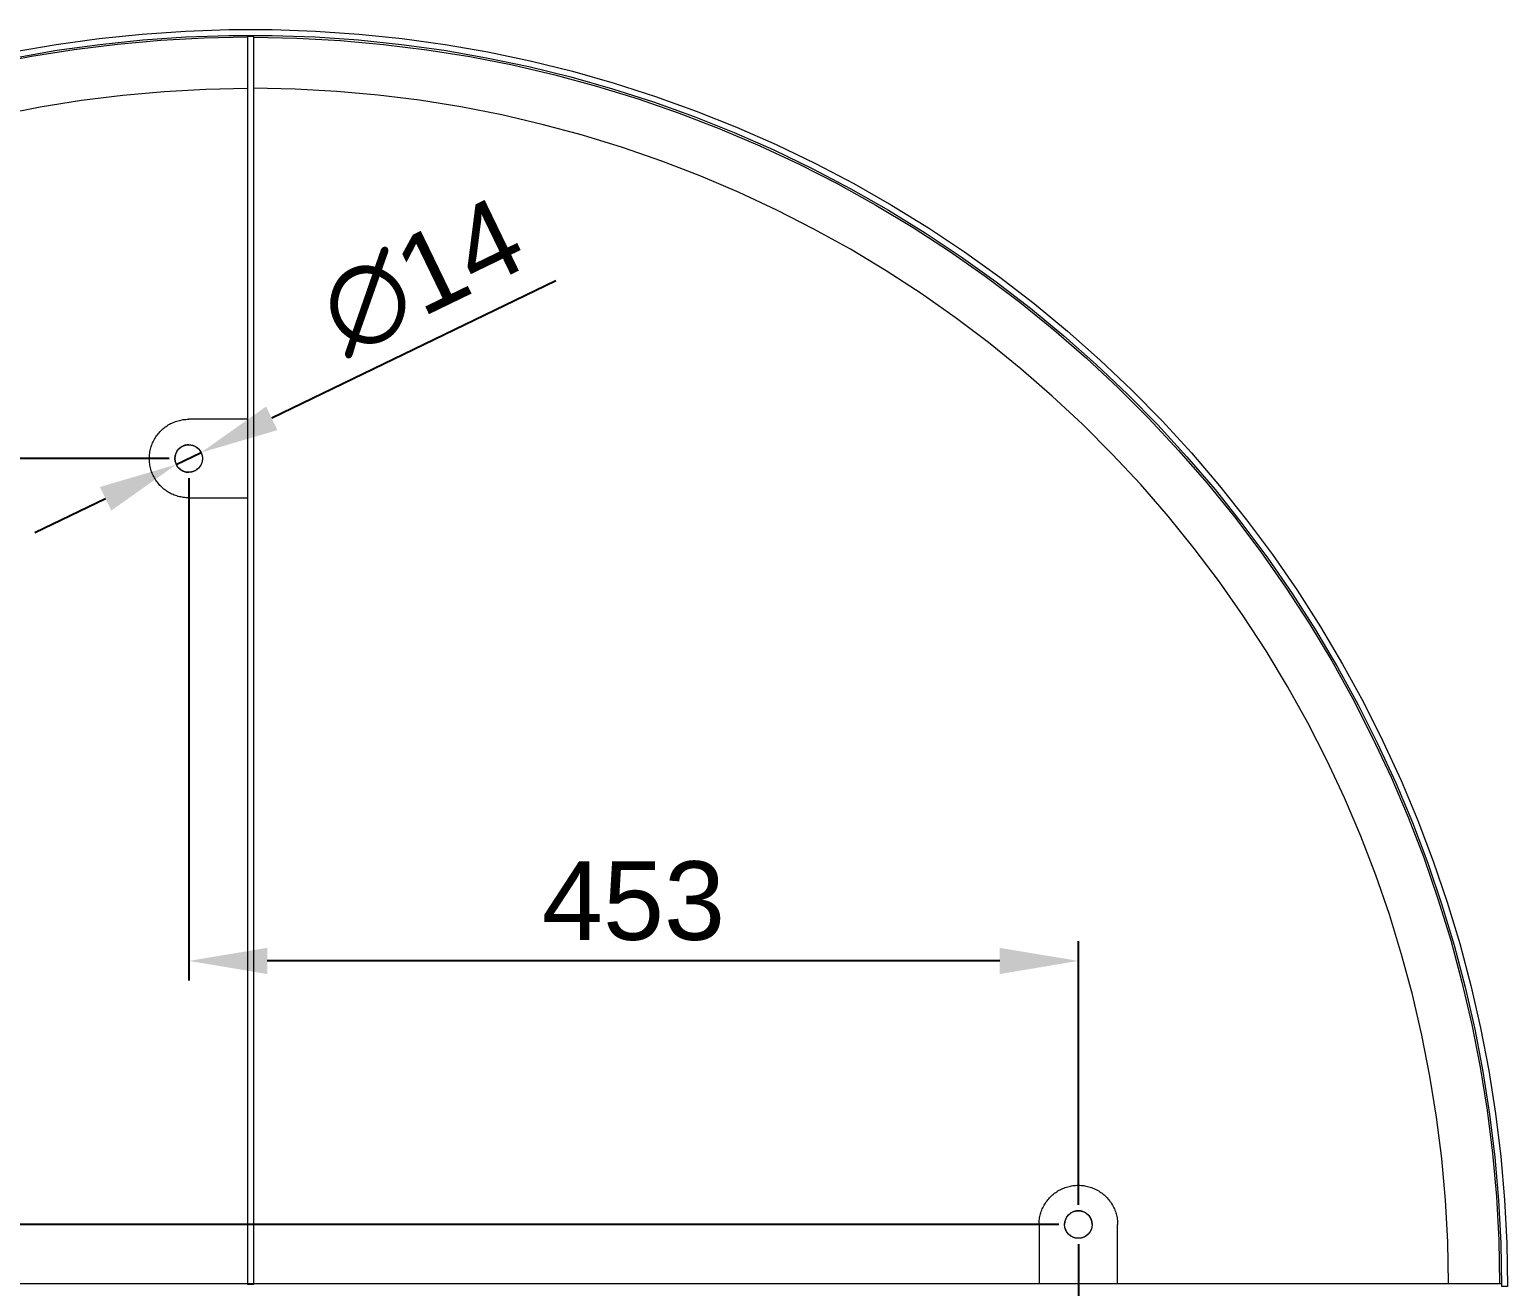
# Model space of a CAD drawing. Header units: millimetres. Extents: x 492 to 7139, y 278 to 5201.
# Drawn here: x 1508 to 2261, y 1014 to 1654 of the extents above; entities that cross this region are included whole.
import ezdxf

# ---------------------------------------------------------------- set-up
doc = ezdxf.new("R2010")
doc.units = ezdxf.units.MM
doc.layers.add('ZANO_R', color=7, linetype='Continuous', lineweight=0)
doc.layers.add('ZANO_W', color=1, linetype='Continuous', lineweight=0)
doc.styles.get("Standard").update_dxf_attribs({"font": 'arial.ttf'})
doc.dimstyles.new('pl i ang', dxfattribs={"dimtxt": 50, "dimasz": 50, "dimexe": 1.25, "dimexo": 0.625, "dimgap": 10, "dimtad": 1, "dimtoh": 1, "dimtxsty": 'Standard', "dimcen": 2.5, "dimclrd": 1, "dimclre": 1, "dimclrt": 1, "dimadec": 0, "dimazin": 0, "dimtfac": 1, "dimtmove": 0, "dimatfit": 3, "dimfxl": 1, "dimarcsym": 1})

# ---------------------------------------------------------------- blocks, each defined once
blk = doc.blocks.new('*D383')
at = {"layer": 'ZANO_W', "color": 1, "lineweight": -2}
for p, q in [((2042.44, 1035.18), (2042.44, 811.54)), ((1199.44, 972.18), (1199.44, 811.54)), ((1239.44, 821.54), (2002.44, 821.54))]:
    blk.add_line(p, q, dxfattribs=at)
at = {"layer": 'ZANO_W', "color": 1}
for points in [[(1239.44, 828.21), (1239.44, 814.87), (1199.44, 821.54)], [(2002.44, 814.87), (2002.44, 828.21), (2042.44, 821.54)]]:
    blk.add_solid(points, dxfattribs=at)
at = {"layer": 'ZANO_W', "color": 1, "insert": (1620.94, 851.98), "char_height": 40, "attachment_point": 5}
blk.add_mtext('843', dxfattribs=at)
blk = doc.blocks.new('*D384')
at = {"layer": 'ZANO_W', "color": 1, "lineweight": -2}
for p, q in [((1589.44, 1425.18), (1589.44, 1169.41)), ((2042.44, 1055.18), (2042.44, 1189.41)), ((2002.44, 1179.41), (1629.44, 1179.41))]:
    blk.add_line(p, q, dxfattribs=at)
at = {"layer": 'ZANO_W', "color": 1}
for points in [[(1629.44, 1186.07), (1629.44, 1172.74), (1589.44, 1179.41)], [(2002.44, 1172.74), (2002.44, 1186.07), (2042.44, 1179.41)]]:
    blk.add_solid(points, dxfattribs=at)
at = {"layer": 'ZANO_W', "color": 1, "insert": (1815.94, 1209.84), "char_height": 40, "attachment_point": 5}
blk.add_mtext('453', dxfattribs=at)
blk = doc.blocks.new('*D385')
at = {"layer": 'ZANO_W', "color": 1, "lineweight": -2}
for p, q in [((1579.44, 1435.18), (922.75, 1435.18)), ((932.75, 1395.18), (932.75, 1085.18)), ((2032.44, 1045.18), (922.75, 1045.18))]:
    blk.add_line(p, q, dxfattribs=at)
at = {"layer": 'ZANO_W', "color": 1}
for points in [[(939.41, 1395.18), (926.08, 1395.18), (932.75, 1435.18)], [(926.08, 1085.18), (939.41, 1085.18), (932.75, 1045.18)]]:
    blk.add_solid(points, dxfattribs=at)
at = {"layer": 'ZANO_W', "color": 1, "insert": (902.31, 1240.18), "char_height": 40, "attachment_point": 5, "rotation": 90}
blk.add_mtext('390', dxfattribs=at)
blk = doc.blocks.new('*D389')
at = {"layer": 'ZANO_W', "color": 1, "lineweight": -2}
for p, q in [((980.94, 1003.68), (980.94, 277.62)), ((2260.94, 1003.68), (2260.94, 277.62)), ((1020.94, 287.62), (2220.94, 287.62))]:
    blk.add_line(p, q, dxfattribs=at)
at = {"layer": 'ZANO_W', "color": 1}
for points in [[(1020.94, 294.29), (1020.94, 280.95), (980.94, 287.62)], [(2220.94, 280.95), (2220.94, 294.29), (2260.94, 287.62)]]:
    blk.add_solid(points, dxfattribs=at)
at = {"layer": 'ZANO_W', "color": 1, "insert": (1620.94, 318.04), "char_height": 40, "attachment_point": 5}
blk.add_mtext('1280', dxfattribs=at)
blk = doc.blocks.new('*D402')
at = {"layer": 'ZANO_W', "color": 1, "lineweight": -2}
for p, q in [((1776.35, 1525.64), (1631.74, 1455.65)), ((1583.14, 1432.13), (1595.74, 1438.23)), ((1547.13, 1414.7), (1511.13, 1397.28))]:
    blk.add_line(p, q, dxfattribs=at)
at = {"layer": 'ZANO_W', "color": 1}
for points in [[(1628.84, 1461.65), (1634.64, 1449.65), (1595.74, 1438.23)], [(1550.04, 1408.7), (1544.23, 1420.7), (1583.14, 1432.13)]]:
    blk.add_solid(points, dxfattribs=at)
at = {"layer": 'ZANO_W', "color": 1, "insert": (1708.3, 1527.75), "char_height": 40, "attachment_point": 5, "rotation": 25.8275}
blk.add_mtext('∅14', dxfattribs=at)

msp = doc.modelspace()

# ---------------------------------------------------------------- linework, layer by layer
at = {"layer": 'ZANO_R'}
for p, q in [((1521.91, 1645.97), (1543.79, 1649.01)), ((1543.79, 1649.01), (1565.77, 1651.3)), ((1544.15, 1646.03), (1566.03, 1648.31)), ((1575.21, 1648.03), (1553.16, 1646.06)), ((1565.77, 1651.3), (1587.81, 1652.82)), ((1566.03, 1648.31), (1587.96, 1649.82)), ((1597.31, 1649.24), (1575.21, 1648.03)), ((1587.81, 1652.82), (1609.89, 1653.58)), ((1587.96, 1649.82), (1609.94, 1650.58)), ((1619.44, 1649.68), (1597.31, 1649.24)), ((1609.89, 1653.58), (1631.98, 1653.58)), ((1609.94, 1650.58), (1631.93, 1650.58)), ((1619.44, 1650.21), (1619.44, 1650.68)), ((1619.44, 1650.21), (1619.44, 1014.71)), ((1619.44, 1650.21), (1622.44, 1650.21)), ((1622.44, 1650.21), (1622.44, 1650.68)), ((1622.44, 1650.21), (1622.44, 1014.71)), ((1622.44, 1649.68), (1644.56, 1649.24)), ((1631.93, 1650.58), (1653.91, 1649.82)), ((1631.98, 1653.58), (1654.06, 1652.82)), ((1644.56, 1649.24), (1666.66, 1648.03)), ((1653.91, 1649.82), (1675.85, 1648.31)), ((1654.06, 1652.82), (1676.1, 1651.3)), ((1666.66, 1648.03), (1688.71, 1646.06)), ((1675.85, 1648.31), (1697.72, 1646.03)), ((1676.1, 1651.3), (1698.08, 1649.01)), ((1698.08, 1649.01), (1719.96, 1645.97)), ((1500.14, 1642.18), (1521.91, 1645.97)), ((1500.71, 1639.23), (1522.37, 1643.01)), ((1531.2, 1643.32), (1509.35, 1639.81)), ((1522.37, 1643.01), (1544.15, 1646.03)), ((1553.16, 1646.06), (1531.2, 1643.32)), ((1688.71, 1646.06), (1710.67, 1643.32)), ((1697.72, 1646.03), (1719.5, 1643.01)), ((1710.67, 1643.32), (1732.53, 1639.81)), ((1719.5, 1643.01), (1741.16, 1639.23)), ((1719.96, 1645.97), (1741.73, 1642.18)), ((1741.73, 1642.18), (1763.35, 1637.63)), ((1509.35, 1639.81), (1487.63, 1635.55)), ((1732.53, 1639.81), (1754.24, 1635.55)), ((1741.16, 1639.23), (1762.68, 1634.71)), ((1754.24, 1635.55), (1775.8, 1630.54)), ((1762.68, 1634.71), (1784.03, 1629.44)), ((1763.35, 1637.63), (1784.8, 1632.34)), ((1775.8, 1630.54), (1797.17, 1624.77)), ((1784.03, 1629.44), (1805.19, 1623.45)), ((1784.8, 1632.34), (1806.06, 1626.32)), ((1806.06, 1626.32), (1827.09, 1619.56)), ((1534.82, 1617.57), (1555.88, 1620.2)), ((1555.88, 1620.2), (1577.02, 1622.09)), ((1577.02, 1622.09), (1598.22, 1623.25)), ((1598.22, 1623.25), (1619.44, 1623.68)), ((1643.66, 1623.25), (1622.44, 1623.68)), ((1664.85, 1622.09), (1643.66, 1623.25)), ((1685.99, 1620.2), (1664.85, 1622.09)), ((1707.05, 1617.57), (1685.99, 1620.2)), ((1797.17, 1624.77), (1818.33, 1618.27)), ((1805.19, 1623.45), (1826.13, 1616.72)), ((1818.33, 1618.27), (1839.24, 1611.04)), ((1827.09, 1619.56), (1847.88, 1612.09)), ((1493.03, 1610.12), (1513.86, 1614.21)), ((1513.86, 1614.21), (1534.82, 1617.57)), ((1728.01, 1614.21), (1707.05, 1617.57)), ((1748.84, 1610.12), (1728.01, 1614.21)), ((1826.13, 1616.72), (1846.82, 1609.28)), ((1839.24, 1611.04), (1859.9, 1603.08)), ((1847.88, 1612.09), (1868.4, 1603.9)), ((1769.51, 1605.31), (1748.84, 1610.12)), ((1790, 1599.78), (1769.51, 1605.31)), ((1846.82, 1609.28), (1867.24, 1601.13)), ((1859.9, 1603.08), (1880.26, 1594.41)), ((1868.4, 1603.9), (1888.63, 1595)), ((1810.29, 1593.54), (1790, 1599.78)), ((1867.24, 1601.13), (1887.37, 1592.28)), ((1830.35, 1586.6), (1810.29, 1593.54)), ((1880.26, 1594.41), (1900.31, 1585.03)), ((1887.37, 1592.28), (1907.19, 1582.74)), ((1888.63, 1595), (1908.53, 1585.42)), ((1850.16, 1578.97), (1830.35, 1586.6)), ((1900.31, 1585.03), (1920.02, 1574.97)), ((1907.19, 1582.74), (1926.66, 1572.52)), ((1908.53, 1585.42), (1928.1, 1575.15)), ((1869.69, 1570.66), (1850.16, 1578.97)), ((1920.02, 1574.97), (1939.37, 1564.22)), ((1928.1, 1575.15), (1947.29, 1564.21)), ((1888.91, 1561.66), (1869.69, 1570.66)), ((1926.66, 1572.52), (1945.76, 1561.63)), ((1907.81, 1552.01), (1888.91, 1561.66)), ((1939.37, 1564.22), (1958.33, 1552.81)), ((1945.76, 1561.63), (1964.48, 1550.1)), ((1947.29, 1564.21), (1966.1, 1552.62)), ((1926.37, 1541.7), (1907.81, 1552.01)), ((1958.33, 1552.81), (1976.89, 1540.74)), ((1966.1, 1552.62), (1984.5, 1540.39)), ((1964.48, 1550.1), (1982.79, 1537.92)), ((1944.55, 1530.76), (1926.37, 1541.7)), ((1976.89, 1540.74), (1995.01, 1528.04)), ((1982.79, 1537.92), (2000.67, 1525.12)), ((1984.5, 1540.39), (2002.46, 1527.52)), ((1962.35, 1519.19), (1944.55, 1530.76)), ((1995.01, 1528.04), (2012.68, 1514.71)), ((2000.67, 1525.12), (2018.1, 1511.7)), ((2002.46, 1527.52), (2019.97, 1514.05)), ((1979.73, 1507), (1962.35, 1519.19)), ((2012.68, 1514.71), (2029.88, 1500.77)), ((2019.97, 1514.05), (2037, 1499.98)), ((1996.67, 1494.22), (1979.73, 1507)), ((2018.1, 1511.7), (2035.05, 1497.7)), ((2029.88, 1500.77), (2046.58, 1486.25)), ((2035.05, 1497.7), (2051.51, 1483.12)), ((2037, 1499.98), (2053.54, 1485.33)), ((2013.16, 1480.86), (1996.67, 1494.22)), ((2046.58, 1486.25), (2062.76, 1471.15)), ((2051.51, 1483.12), (2067.46, 1467.98)), ((2053.54, 1485.33), (2069.56, 1470.12)), ((2029.18, 1466.93), (2013.16, 1480.86)), ((2062.76, 1471.15), (2078.41, 1455.5)), ((2067.46, 1467.98), (2082.87, 1452.29)), ((2069.56, 1470.12), (2085.05, 1454.36)), ((2044.7, 1452.45), (2029.18, 1466.93)), ((1579.04, 1452.27), (1579.63, 1452.61)), ((1579.63, 1452.61), (1580.24, 1452.94)), ((1580.24, 1452.94), (1580.85, 1453.24)), ((1580.85, 1453.24), (1581.47, 1453.52)), ((1581.47, 1453.52), (1582.1, 1453.78)), ((1582.1, 1453.78), (1582.74, 1454.02)), ((1582.74, 1454.02), (1583.39, 1454.24)), ((1583.39, 1454.24), (1584.04, 1454.44)), ((1584.04, 1454.44), (1584.7, 1454.61)), ((1584.7, 1454.61), (1585.37, 1454.76)), ((1585.37, 1454.76), (1586.04, 1454.89)), ((1586.04, 1454.89), (1586.71, 1454.99)), ((1586.71, 1454.99), (1587.39, 1455.07)), ((1587.39, 1455.07), (1588.07, 1455.13)), ((1588.07, 1455.13), (1588.75, 1455.17)), ((1588.75, 1455.17), (1589.44, 1455.18)), ((1619.44, 1455.18), (1589.44, 1455.18)), ((2059.71, 1437.44), (2044.7, 1452.45)), ((2078.41, 1455.5), (2093.51, 1439.32)), ((2085.05, 1454.36), (2099.98, 1438.08)), ((1571.68, 1444.38), (1572, 1444.98)), ((1572, 1444.98), (1572.35, 1445.57)), ((1572.35, 1445.57), (1572.71, 1446.15)), ((1572.71, 1446.15), (1573.1, 1446.71)), ((1573.1, 1446.71), (1573.5, 1447.26)), ((1573.5, 1447.26), (1573.92, 1447.8)), ((1573.92, 1447.8), (1574.36, 1448.32)), ((1574.36, 1448.32), (1574.82, 1448.83)), ((1574.82, 1448.83), (1575.29, 1449.32)), ((1575.29, 1449.32), (1575.79, 1449.79)), ((1575.79, 1449.79), (1576.29, 1450.25)), ((1576.29, 1450.25), (1576.81, 1450.69)), ((1576.81, 1450.69), (1577.35, 1451.11)), ((1577.35, 1451.11), (1577.9, 1451.52)), ((1577.9, 1451.52), (1578.47, 1451.9)), ((1578.47, 1451.9), (1579.04, 1452.27)), ((2082.87, 1452.29), (2097.74, 1436.09)), ((1569.54, 1437.22), (1569.62, 1437.9)), ((1569.62, 1437.9), (1569.73, 1438.58)), ((1569.73, 1438.58), (1569.85, 1439.25)), ((1569.85, 1439.25), (1570.01, 1439.91)), ((1570.01, 1439.91), (1570.18, 1440.57)), ((1570.18, 1440.57), (1570.37, 1441.23)), ((1570.37, 1441.23), (1570.59, 1441.88)), ((1570.59, 1441.88), (1570.83, 1442.51)), ((1570.83, 1442.51), (1571.09, 1443.15)), ((1571.09, 1443.15), (1571.38, 1443.77)), ((1571.38, 1443.77), (1571.68, 1444.38)), ((1582.81, 1437.43), (1582.74, 1437.2)), ((1582.89, 1437.66), (1582.81, 1437.43)), ((1582.98, 1437.88), (1582.89, 1437.66)), ((1583.08, 1438.11), (1582.98, 1437.88)), ((1583.18, 1438.32), (1583.08, 1438.11)), ((1583.3, 1438.54), (1583.18, 1438.32)), ((1583.42, 1438.75), (1583.3, 1438.54)), ((1583.54, 1438.95), (1583.42, 1438.75)), ((1583.68, 1439.15), (1583.54, 1438.95)), ((1583.82, 1439.35), (1583.68, 1439.15)), ((1583.96, 1439.54), (1583.82, 1439.35)), ((1584.12, 1439.73), (1583.96, 1439.54)), ((1584.28, 1439.91), (1584.12, 1439.73)), ((1584.44, 1440.08), (1584.28, 1439.91)), ((1584.62, 1440.25), (1584.44, 1440.08)), ((1584.79, 1440.42), (1584.62, 1440.25)), ((1584.98, 1440.57), (1584.79, 1440.42)), ((1585.17, 1440.73), (1584.98, 1440.57)), ((1585.36, 1440.87), (1585.17, 1440.73)), ((1585.56, 1441.01), (1585.36, 1440.87)), ((1585.76, 1441.14), (1585.56, 1441.01)), ((1585.97, 1441.26), (1585.76, 1441.14)), ((1586.18, 1441.38), (1585.97, 1441.26)), ((1586.4, 1441.48), (1586.18, 1441.38)), ((1586.62, 1441.59), (1586.4, 1441.48)), ((1586.84, 1441.68), (1586.62, 1441.59)), ((1587.07, 1441.76), (1586.84, 1441.68)), ((1587.3, 1441.84), (1587.07, 1441.76)), ((1587.53, 1441.91), (1587.3, 1441.84)), ((1587.76, 1441.97), (1587.53, 1441.91)), ((1588, 1442.03), (1587.76, 1441.97)), ((1588.23, 1442.07), (1588, 1442.03)), ((1588.47, 1442.11), (1588.23, 1442.07)), ((1588.71, 1442.14), (1588.47, 1442.11)), ((1588.95, 1442.16), (1588.71, 1442.14)), ((1589.19, 1442.17), (1588.95, 1442.16)), ((1589.44, 1442.18), (1589.19, 1442.17)), ((1589.44, 1442.18), (1589.68, 1442.17)), ((1589.68, 1442.17), (1589.92, 1442.16)), ((1589.92, 1442.16), (1590.16, 1442.14)), ((1590.16, 1442.14), (1590.4, 1442.11)), ((1590.4, 1442.11), (1590.64, 1442.07)), ((1590.64, 1442.07), (1590.88, 1442.03)), ((1590.88, 1442.03), (1591.11, 1441.97)), ((1591.11, 1441.97), (1591.35, 1441.91)), ((1591.35, 1441.91), (1591.58, 1441.84)), ((1591.58, 1441.84), (1591.81, 1441.76)), ((1591.81, 1441.76), (1592.03, 1441.68)), ((1592.03, 1441.68), (1592.25, 1441.59)), ((1592.25, 1441.59), (1592.47, 1441.48)), ((1592.47, 1441.48), (1592.69, 1441.38)), ((1592.69, 1441.38), (1592.9, 1441.26)), ((1592.9, 1441.26), (1593.11, 1441.14)), ((1593.11, 1441.14), (1593.31, 1441.01)), ((1593.31, 1441.01), (1593.51, 1440.87)), ((1593.51, 1440.87), (1593.71, 1440.73)), ((1593.71, 1440.73), (1593.89, 1440.57)), ((1593.89, 1440.57), (1594.08, 1440.42)), ((1594.08, 1440.42), (1594.26, 1440.25)), ((1594.26, 1440.25), (1594.43, 1440.08)), ((1594.43, 1440.08), (1594.6, 1439.91)), ((1594.6, 1439.91), (1594.76, 1439.73)), ((1594.76, 1439.73), (1594.91, 1439.54)), ((1594.91, 1439.54), (1595.06, 1439.35)), ((1595.06, 1439.35), (1595.2, 1439.15)), ((1595.2, 1439.15), (1595.33, 1438.95)), ((1595.33, 1438.95), (1595.46, 1438.75)), ((1595.46, 1438.75), (1595.58, 1438.54)), ((1595.58, 1438.54), (1595.69, 1438.32)), ((1595.69, 1438.32), (1595.79, 1438.11)), ((1595.79, 1438.11), (1595.89, 1437.88)), ((1595.89, 1437.88), (1595.98, 1437.66)), ((1595.98, 1437.66), (1596.06, 1437.43)), ((1596.06, 1437.43), (1596.14, 1437.2)), ((2074.19, 1421.92), (2059.71, 1437.44)), ((2093.51, 1439.32), (2108.03, 1422.62)), ((2099.98, 1438.08), (2114.35, 1421.29)), ((1569.44, 1435.18), (1569.45, 1435.86)), ((1569.45, 1434.49), (1569.44, 1435.18)), ((1569.45, 1435.86), (1569.48, 1436.54)), ((1569.48, 1433.81), (1569.45, 1434.49)), ((1569.48, 1436.54), (1569.54, 1437.22)), ((1569.54, 1433.13), (1569.48, 1433.81)), ((1569.62, 1432.45), (1569.54, 1433.13)), ((1569.73, 1431.78), (1569.62, 1432.45)), ((1569.85, 1431.11), (1569.73, 1431.78)), ((1570.01, 1430.44), (1569.85, 1431.11)), ((1570.18, 1429.78), (1570.01, 1430.44)), ((1582.45, 1435.54), (1582.44, 1435.3)), ((1582.44, 1435.3), (1582.44, 1435.06)), ((1582.44, 1435.06), (1582.45, 1434.82)), ((1582.46, 1435.78), (1582.45, 1435.54)), ((1582.45, 1434.82), (1582.46, 1434.57)), ((1582.49, 1436.02), (1582.46, 1435.78)), ((1582.46, 1434.57), (1582.49, 1434.33)), ((1582.52, 1436.26), (1582.49, 1436.02)), ((1582.49, 1434.33), (1582.52, 1434.09)), ((1582.56, 1436.5), (1582.52, 1436.26)), ((1582.52, 1434.09), (1582.56, 1433.86)), ((1582.61, 1436.74), (1582.56, 1436.5)), ((1582.56, 1433.86), (1582.61, 1433.62)), ((1582.67, 1436.97), (1582.61, 1436.74)), ((1582.61, 1433.62), (1582.67, 1433.39)), ((1582.74, 1437.2), (1582.67, 1436.97)), ((1582.67, 1433.39), (1582.74, 1433.15)), ((1582.74, 1433.15), (1582.81, 1432.92)), ((1582.81, 1432.92), (1582.89, 1432.7)), ((1582.89, 1432.7), (1582.98, 1432.47)), ((1582.98, 1432.47), (1583.08, 1432.25)), ((1583.08, 1432.25), (1583.18, 1432.03)), ((1583.18, 1432.03), (1583.3, 1431.82)), ((1583.3, 1431.82), (1583.42, 1431.61)), ((1583.42, 1431.61), (1583.54, 1431.4)), ((1583.54, 1431.4), (1583.68, 1431.2)), ((1583.68, 1431.2), (1583.82, 1431)), ((1583.82, 1431), (1583.96, 1430.81)), ((1583.96, 1430.81), (1584.12, 1430.63)), ((1584.12, 1430.63), (1584.28, 1430.45)), ((1584.28, 1430.45), (1584.44, 1430.27)), ((1584.44, 1430.27), (1584.62, 1430.1)), ((1584.62, 1430.1), (1584.79, 1429.94)), ((1584.79, 1429.94), (1584.98, 1429.78)), ((1594.08, 1429.94), (1593.89, 1429.78)), ((1594.26, 1430.1), (1594.08, 1429.94)), ((1594.43, 1430.27), (1594.26, 1430.1)), ((1594.6, 1430.45), (1594.43, 1430.27)), ((1594.76, 1430.63), (1594.6, 1430.45)), ((1594.91, 1430.81), (1594.76, 1430.63)), ((1595.06, 1431), (1594.91, 1430.81)), ((1595.2, 1431.2), (1595.06, 1431)), ((1595.33, 1431.4), (1595.2, 1431.2)), ((1595.46, 1431.61), (1595.33, 1431.4)), ((1595.58, 1431.82), (1595.46, 1431.61)), ((1595.69, 1432.03), (1595.58, 1431.82)), ((1595.79, 1432.25), (1595.69, 1432.03)), ((1595.89, 1432.47), (1595.79, 1432.25)), ((1595.98, 1432.7), (1595.89, 1432.47)), ((1596.06, 1432.92), (1595.98, 1432.7)), ((1596.14, 1433.15), (1596.06, 1432.92)), ((1596.14, 1437.2), (1596.2, 1436.97)), ((1596.2, 1433.39), (1596.14, 1433.15)), ((1596.2, 1436.97), (1596.26, 1436.74)), ((1596.26, 1433.62), (1596.2, 1433.39)), ((1596.26, 1436.74), (1596.31, 1436.5)), ((1596.31, 1433.86), (1596.26, 1433.62)), ((1596.31, 1436.5), (1596.35, 1436.26)), ((1596.35, 1434.09), (1596.31, 1433.86)), ((1596.35, 1436.26), (1596.39, 1436.02)), ((1596.39, 1434.33), (1596.35, 1434.09)), ((1596.39, 1436.02), (1596.41, 1435.78)), ((1596.41, 1434.57), (1596.39, 1434.33)), ((1596.41, 1435.78), (1596.43, 1435.54)), ((1596.43, 1434.82), (1596.41, 1434.57)), ((1596.43, 1435.54), (1596.44, 1435.3)), ((1596.44, 1435.06), (1596.43, 1434.82)), ((1596.44, 1435.3), (1596.44, 1435.06)), ((2097.74, 1436.09), (2112.03, 1419.38)), ((1570.37, 1429.13), (1570.18, 1429.78)), ((1570.59, 1428.48), (1570.37, 1429.13)), ((1570.83, 1427.84), (1570.59, 1428.48)), ((1571.09, 1427.21), (1570.83, 1427.84)), ((1571.38, 1426.59), (1571.09, 1427.21)), ((1571.68, 1425.98), (1571.38, 1426.59)), ((1572, 1425.38), (1571.68, 1425.98)), ((1572.35, 1424.79), (1572, 1425.38)), ((1572.71, 1424.21), (1572.35, 1424.79)), ((1573.1, 1423.64), (1572.71, 1424.21)), ((1573.5, 1423.09), (1573.1, 1423.64)), ((1573.92, 1422.56), (1573.5, 1423.09)), ((1574.36, 1422.03), (1573.92, 1422.56)), ((1584.98, 1429.78), (1585.17, 1429.63)), ((1585.17, 1429.63), (1585.36, 1429.49)), ((1585.36, 1429.49), (1585.56, 1429.35)), ((1585.56, 1429.35), (1585.76, 1429.22)), ((1585.76, 1429.22), (1585.97, 1429.1)), ((1585.97, 1429.1), (1586.18, 1428.98)), ((1586.18, 1428.98), (1586.4, 1428.87)), ((1586.4, 1428.87), (1586.62, 1428.77)), ((1586.62, 1428.77), (1586.84, 1428.68)), ((1586.84, 1428.68), (1587.07, 1428.59)), ((1587.07, 1428.59), (1587.3, 1428.51)), ((1587.3, 1428.51), (1587.53, 1428.44)), ((1587.53, 1428.44), (1587.76, 1428.38)), ((1587.76, 1428.38), (1588, 1428.33)), ((1588, 1428.33), (1588.23, 1428.28)), ((1588.23, 1428.28), (1588.47, 1428.24)), ((1588.47, 1428.24), (1588.71, 1428.22)), ((1588.71, 1428.22), (1588.95, 1428.19)), ((1588.95, 1428.19), (1589.19, 1428.18)), ((1589.19, 1428.18), (1589.44, 1428.18)), ((1589.68, 1428.18), (1589.44, 1428.18)), ((1589.92, 1428.19), (1589.68, 1428.18)), ((1590.16, 1428.22), (1589.92, 1428.19)), ((1590.4, 1428.24), (1590.16, 1428.22)), ((1590.64, 1428.28), (1590.4, 1428.24)), ((1590.88, 1428.33), (1590.64, 1428.28)), ((1591.11, 1428.38), (1590.88, 1428.33)), ((1591.35, 1428.44), (1591.11, 1428.38)), ((1591.58, 1428.51), (1591.35, 1428.44)), ((1591.81, 1428.59), (1591.58, 1428.51)), ((1592.03, 1428.68), (1591.81, 1428.59)), ((1592.25, 1428.77), (1592.03, 1428.68)), ((1592.47, 1428.87), (1592.25, 1428.77)), ((1592.69, 1428.98), (1592.47, 1428.87)), ((1592.9, 1429.1), (1592.69, 1428.98)), ((1593.11, 1429.22), (1592.9, 1429.1)), ((1593.31, 1429.35), (1593.11, 1429.22)), ((1593.51, 1429.49), (1593.31, 1429.35)), ((1593.71, 1429.63), (1593.51, 1429.49)), ((1593.89, 1429.78), (1593.71, 1429.63)), ((2108.03, 1422.62), (2121.97, 1405.42)), ((1574.82, 1421.53), (1574.36, 1422.03)), ((1575.29, 1421.04), (1574.82, 1421.53)), ((1575.79, 1420.56), (1575.29, 1421.04)), ((1576.29, 1420.1), (1575.79, 1420.56)), ((1576.81, 1419.66), (1576.29, 1420.1)), ((1577.35, 1419.24), (1576.81, 1419.66)), ((1577.9, 1418.84), (1577.35, 1419.24)), ((1578.47, 1418.45), (1577.9, 1418.84)), ((1579.04, 1418.09), (1578.47, 1418.45)), ((1579.63, 1417.74), (1579.04, 1418.09)), ((1580.24, 1417.42), (1579.63, 1417.74)), ((1580.85, 1417.12), (1580.24, 1417.42)), ((1581.47, 1416.83), (1580.85, 1417.12)), ((1582.1, 1416.57), (1581.47, 1416.83)), ((1582.74, 1416.33), (1582.1, 1416.57)), ((1583.39, 1416.11), (1582.74, 1416.33)), ((1584.04, 1415.92), (1583.39, 1416.11)), ((1584.7, 1415.75), (1584.04, 1415.92)), ((1585.37, 1415.6), (1584.7, 1415.75)), ((1586.04, 1415.47), (1585.37, 1415.6)), ((1586.71, 1415.36), (1586.04, 1415.47)), ((1587.39, 1415.28), (1586.71, 1415.36)), ((1588.07, 1415.22), (1587.39, 1415.28)), ((1588.75, 1415.19), (1588.07, 1415.22)), ((1589.44, 1415.18), (1588.75, 1415.19)), ((1589.44, 1415.18), (1619.44, 1415.18)), ((2088.12, 1405.91), (2074.19, 1421.92)), ((2112.03, 1419.38), (2125.74, 1402.19)), ((2114.35, 1421.29), (2128.12, 1404.02)), ((2101.48, 1389.42), (2088.12, 1405.91)), ((2121.97, 1405.42), (2135.29, 1387.75)), ((2125.74, 1402.19), (2138.85, 1384.53)), ((2128.12, 1404.02), (2141.29, 1386.28)), ((2114.26, 1372.47), (2101.48, 1389.42)), ((2135.29, 1387.75), (2148, 1369.63)), ((2141.29, 1386.28), (2153.84, 1368.09)), ((2138.85, 1384.53), (2151.35, 1366.43)), ((2126.44, 1355.09), (2114.26, 1372.47)), ((2148, 1369.63), (2160.07, 1351.07)), ((2151.35, 1366.43), (2163.2, 1347.91)), ((2153.84, 1368.09), (2165.76, 1349.49)), ((2138.02, 1337.3), (2126.44, 1355.09)), ((2160.07, 1351.07), (2171.48, 1332.11)), ((2163.2, 1347.91), (2174.42, 1329)), ((2165.76, 1349.49), (2177.02, 1330.48)), ((2148.96, 1319.11), (2138.02, 1337.3)), ((2171.48, 1332.11), (2182.22, 1312.76)), ((2174.42, 1329), (2184.97, 1309.71)), ((2177.02, 1330.48), (2187.63, 1311.1)), ((2159.27, 1300.56), (2148.96, 1319.11)), ((2182.22, 1312.76), (2192.29, 1293.05)), ((2184.97, 1309.71), (2194.85, 1290.06)), ((2187.63, 1311.1), (2197.56, 1291.36)), ((2168.92, 1281.65), (2159.27, 1300.56)), ((2192.29, 1293.05), (2201.67, 1273)), ((2194.85, 1290.06), (2204.05, 1270.09)), ((2197.56, 1291.36), (2206.8, 1271.3)), ((2177.91, 1262.43), (2168.92, 1281.65)), ((2201.67, 1273), (2210.34, 1252.64)), ((2204.05, 1270.09), (2212.55, 1249.81)), ((2206.8, 1271.3), (2215.34, 1250.92)), ((2186.23, 1242.9), (2177.91, 1262.43)), ((2210.34, 1252.64), (2218.3, 1231.99)), ((2212.55, 1249.81), (2220.35, 1229.25)), ((2215.34, 1250.92), (2223.18, 1230.26)), ((2193.86, 1223.09), (2186.23, 1242.9)), ((2218.3, 1231.99), (2225.53, 1211.07)), ((2220.35, 1229.25), (2227.44, 1208.43)), ((2223.18, 1230.26), (2230.29, 1209.35)), ((2200.8, 1203.03), (2193.86, 1223.09)), ((2225.53, 1211.07), (2232.03, 1189.91)), ((2227.44, 1208.43), (2233.8, 1187.38)), ((2230.29, 1209.35), (2236.68, 1188.2)), ((2207.04, 1182.75), (2200.8, 1203.03)), ((2232.03, 1189.91), (2237.79, 1168.54)), ((2212.57, 1162.25), (2207.04, 1182.75)), ((2233.8, 1187.38), (2239.43, 1166.12)), ((2236.68, 1188.2), (2242.34, 1166.84)), ((2237.79, 1168.54), (2242.81, 1146.99)), ((2242.34, 1166.84), (2247.26, 1145.3)), ((2217.38, 1141.58), (2212.57, 1162.25)), ((2239.43, 1166.12), (2244.32, 1144.68)), ((2242.81, 1146.99), (2247.07, 1125.27)), ((2244.32, 1144.68), (2248.47, 1123.09)), ((2247.26, 1145.3), (2251.43, 1123.6)), ((2221.47, 1120.75), (2217.38, 1141.58)), ((2247.07, 1125.27), (2250.57, 1103.41)), ((2248.47, 1123.09), (2251.87, 1101.36)), ((2251.43, 1123.6), (2254.84, 1101.78)), ((2224.83, 1099.79), (2221.47, 1120.75)), ((2227.46, 1078.73), (2224.83, 1099.79)), ((2250.57, 1103.41), (2253.32, 1081.45)), ((2251.87, 1101.36), (2254.52, 1079.53)), ((2254.84, 1101.78), (2257.51, 1079.84)), ((2229.35, 1057.59), (2227.46, 1078.73)), ((2253.32, 1081.45), (2255.29, 1059.41)), ((2254.52, 1079.53), (2256.42, 1057.63)), ((2257.51, 1079.84), (2259.41, 1057.83)), ((2029.81, 1060.69), (2030.35, 1061.11)), ((2030.35, 1061.11), (2030.9, 1061.52)), ((2030.9, 1061.52), (2031.47, 1061.9)), ((2031.47, 1061.9), (2032.04, 1062.27)), ((2032.04, 1062.27), (2032.63, 1062.61)), ((2032.63, 1062.61), (2033.24, 1062.94)), ((2033.24, 1062.94), (2033.85, 1063.24)), ((2033.85, 1063.24), (2034.47, 1063.52)), ((2034.47, 1063.52), (2035.1, 1063.78)), ((2035.1, 1063.78), (2035.74, 1064.02)), ((2035.74, 1064.02), (2036.39, 1064.24)), ((2036.39, 1064.24), (2037.04, 1064.44)), ((2037.04, 1064.44), (2037.7, 1064.61)), ((2037.7, 1064.61), (2038.37, 1064.76)), ((2038.37, 1064.76), (2039.04, 1064.89)), ((2039.04, 1064.89), (2039.71, 1064.99)), ((2039.71, 1064.99), (2040.39, 1065.07)), ((2040.39, 1065.07), (2041.07, 1065.13)), ((2041.07, 1065.13), (2041.75, 1065.17)), ((2041.75, 1065.17), (2042.44, 1065.18)), ((2042.44, 1065.18), (2043.12, 1065.17)), ((2043.12, 1065.17), (2043.8, 1065.13)), ((2043.8, 1065.13), (2044.48, 1065.07)), ((2044.48, 1065.07), (2045.16, 1064.99)), ((2045.16, 1064.99), (2045.83, 1064.89)), ((2045.83, 1064.89), (2046.51, 1064.76)), ((2046.51, 1064.76), (2047.17, 1064.61)), ((2047.17, 1064.61), (2047.83, 1064.44)), ((2047.83, 1064.44), (2048.49, 1064.24)), ((2048.49, 1064.24), (2049.13, 1064.02)), ((2049.13, 1064.02), (2049.77, 1063.78)), ((2049.77, 1063.78), (2050.4, 1063.52)), ((2050.4, 1063.52), (2051.03, 1063.24)), ((2051.03, 1063.24), (2051.64, 1062.94)), ((2051.64, 1062.94), (2052.24, 1062.61)), ((2052.24, 1062.61), (2052.83, 1062.27)), ((2052.83, 1062.27), (2053.41, 1061.9)), ((2053.41, 1061.9), (2053.97, 1061.52)), ((2053.97, 1061.52), (2054.52, 1061.11)), ((2054.52, 1061.11), (2055.06, 1060.69)), ((2024.09, 1053.15), (2024.38, 1053.77)), ((2024.38, 1053.77), (2024.68, 1054.38)), ((2024.68, 1054.38), (2025, 1054.98)), ((2025, 1054.98), (2025.35, 1055.57)), ((2025.35, 1055.57), (2025.71, 1056.15)), ((2025.71, 1056.15), (2026.1, 1056.71)), ((2026.1, 1056.71), (2026.5, 1057.26)), ((2026.5, 1057.26), (2026.92, 1057.8)), ((2026.92, 1057.8), (2027.36, 1058.32)), ((2027.36, 1058.32), (2027.82, 1058.83)), ((2027.82, 1058.83), (2028.29, 1059.32)), ((2028.29, 1059.32), (2028.79, 1059.79)), ((2028.79, 1059.79), (2029.29, 1060.25)), ((2029.29, 1060.25), (2029.81, 1060.69)), ((2055.06, 1060.69), (2055.58, 1060.25)), ((2055.58, 1060.25), (2056.09, 1059.79)), ((2056.09, 1059.79), (2056.58, 1059.32)), ((2056.58, 1059.32), (2057.05, 1058.83)), ((2057.05, 1058.83), (2057.51, 1058.32)), ((2057.51, 1058.32), (2057.95, 1057.8)), ((2057.95, 1057.8), (2058.37, 1057.26)), ((2058.37, 1057.26), (2058.78, 1056.71)), ((2058.78, 1056.71), (2059.16, 1056.15)), ((2059.16, 1056.15), (2059.52, 1055.57)), ((2059.52, 1055.57), (2059.87, 1054.98)), ((2059.87, 1054.98), (2060.19, 1054.38)), ((2060.19, 1054.38), (2060.5, 1053.77)), ((2060.5, 1053.77), (2060.78, 1053.15)), ((2230.51, 1036.4), (2229.35, 1057.59)), ((2255.29, 1059.41), (2256.5, 1037.31)), ((2256.42, 1057.63), (2257.56, 1035.66)), ((2259.41, 1057.83), (2260.56, 1035.77)), ((2022.45, 1045.86), (2022.48, 1046.54)), ((2022.48, 1046.54), (2022.54, 1047.22)), ((2022.54, 1047.22), (2022.62, 1047.9)), ((2022.62, 1047.9), (2022.73, 1048.58)), ((2022.73, 1048.58), (2022.85, 1049.25)), ((2022.85, 1049.25), (2023.01, 1049.91)), ((2023.01, 1049.91), (2023.18, 1050.57)), ((2023.18, 1050.57), (2023.37, 1051.23)), ((2023.37, 1051.23), (2023.59, 1051.88)), ((2023.59, 1051.88), (2023.83, 1052.51)), ((2023.83, 1052.51), (2024.09, 1053.15)), ((2035.5, 1046.14), (2035.47, 1045.9)), ((2035.54, 1046.38), (2035.5, 1046.14)), ((2035.59, 1046.62), (2035.54, 1046.38)), ((2035.64, 1046.85), (2035.59, 1046.62)), ((2035.7, 1047.09), (2035.64, 1046.85)), ((2035.77, 1047.32), (2035.7, 1047.09)), ((2035.85, 1047.55), (2035.77, 1047.32)), ((2035.94, 1047.77), (2035.85, 1047.55)), ((2036.03, 1048), (2035.94, 1047.77)), ((2036.13, 1048.21), (2036.03, 1048)), ((2036.24, 1048.43), (2036.13, 1048.21)), ((2036.35, 1048.64), (2036.24, 1048.43)), ((2036.48, 1048.85), (2036.35, 1048.64)), ((2036.61, 1049.05), (2036.48, 1048.85)), ((2036.75, 1049.25), (2036.61, 1049.05)), ((2036.89, 1049.45), (2036.75, 1049.25)), ((2037.04, 1049.64), (2036.89, 1049.45)), ((2037.2, 1049.82), (2037.04, 1049.64)), ((2037.36, 1050), (2037.2, 1049.82)), ((2037.53, 1050.17), (2037.36, 1050)), ((2037.7, 1050.34), (2037.53, 1050.17)), ((2037.89, 1050.5), (2037.7, 1050.34)), ((2038.07, 1050.65), (2037.89, 1050.5)), ((2038.26, 1050.8), (2038.07, 1050.65)), ((2038.46, 1050.94), (2038.26, 1050.8)), ((2038.66, 1051.07), (2038.46, 1050.94)), ((2038.87, 1051.2), (2038.66, 1051.07)), ((2039.08, 1051.32), (2038.87, 1051.2)), ((2039.29, 1051.43), (2039.08, 1051.32)), ((2039.51, 1051.54), (2039.29, 1051.43)), ((2039.73, 1051.63), (2039.51, 1051.54)), ((2039.95, 1051.72), (2039.73, 1051.63)), ((2040.18, 1051.8), (2039.95, 1051.72)), ((2040.41, 1051.88), (2040.18, 1051.8)), ((2040.64, 1051.94), (2040.41, 1051.88)), ((2040.88, 1052), (2040.64, 1051.94)), ((2041.12, 1052.05), (2040.88, 1052)), ((2041.35, 1052.09), (2041.12, 1052.05)), ((2041.59, 1052.13), (2041.35, 1052.09)), ((2041.83, 1052.15), (2041.59, 1052.13)), ((2042.07, 1052.17), (2041.83, 1052.15)), ((2042.32, 1052.18), (2042.07, 1052.17)), ((2042.56, 1052.18), (2042.32, 1052.18)), ((2042.8, 1052.17), (2042.56, 1052.18)), ((2043.04, 1052.15), (2042.8, 1052.17)), ((2043.28, 1052.13), (2043.04, 1052.15)), ((2043.52, 1052.09), (2043.28, 1052.13)), ((2043.76, 1052.05), (2043.52, 1052.09)), ((2043.99, 1052), (2043.76, 1052.05)), ((2044.23, 1051.94), (2043.99, 1052)), ((2044.46, 1051.88), (2044.23, 1051.94)), ((2044.69, 1051.8), (2044.46, 1051.88)), ((2044.92, 1051.72), (2044.69, 1051.8)), ((2045.14, 1051.63), (2044.92, 1051.72)), ((2045.36, 1051.54), (2045.14, 1051.63)), ((2045.58, 1051.43), (2045.36, 1051.54)), ((2045.8, 1051.32), (2045.58, 1051.43)), ((2046.01, 1051.2), (2045.8, 1051.32)), ((2046.21, 1051.07), (2046.01, 1051.2)), ((2046.41, 1050.94), (2046.21, 1051.07)), ((2046.61, 1050.8), (2046.41, 1050.94)), ((2046.8, 1050.65), (2046.61, 1050.8)), ((2046.99, 1050.5), (2046.8, 1050.65)), ((2047.17, 1050.34), (2046.99, 1050.5)), ((2047.34, 1050.17), (2047.17, 1050.34)), ((2047.51, 1050), (2047.34, 1050.17)), ((2047.68, 1049.82), (2047.51, 1050)), ((2047.83, 1049.64), (2047.68, 1049.82)), ((2047.98, 1049.45), (2047.83, 1049.64)), ((2048.13, 1049.25), (2047.98, 1049.45)), ((2048.27, 1049.05), (2048.13, 1049.25)), ((2048.4, 1048.85), (2048.27, 1049.05)), ((2048.52, 1048.64), (2048.4, 1048.85)), ((2048.63, 1048.43), (2048.52, 1048.64)), ((2048.74, 1048.21), (2048.63, 1048.43)), ((2048.84, 1048), (2048.74, 1048.21)), ((2048.94, 1047.77), (2048.84, 1048)), ((2049.02, 1047.55), (2048.94, 1047.77)), ((2049.1, 1047.32), (2049.02, 1047.55)), ((2049.17, 1047.09), (2049.1, 1047.32)), ((2049.23, 1046.85), (2049.17, 1047.09)), ((2049.29, 1046.62), (2049.23, 1046.85)), ((2049.33, 1046.38), (2049.29, 1046.62)), ((2049.37, 1046.14), (2049.33, 1046.38)), ((2049.4, 1045.9), (2049.37, 1046.14)), ((2060.78, 1053.15), (2061.04, 1052.51)), ((2061.04, 1052.51), (2061.28, 1051.88)), ((2061.28, 1051.88), (2061.5, 1051.23)), ((2061.5, 1051.23), (2061.69, 1050.57)), ((2061.69, 1050.57), (2061.87, 1049.91)), ((2061.87, 1049.91), (2062.02, 1049.25)), ((2062.02, 1049.25), (2062.15, 1048.58)), ((2062.15, 1048.58), (2062.25, 1047.9)), ((2062.25, 1047.9), (2062.33, 1047.22)), ((2062.33, 1047.22), (2062.39, 1046.54)), ((2062.39, 1046.54), (2062.42, 1045.86)), ((2022.44, 1045.18), (2022.45, 1045.86)), ((2022.44, 1045.18), (2022.44, 1015.18)), ((2035.45, 1045.66), (2035.44, 1045.42)), ((2035.44, 1045.42), (2035.44, 1045.18)), ((2035.44, 1044.94), (2035.44, 1045.18)), ((2035.45, 1044.69), (2035.44, 1044.94)), ((2035.47, 1045.9), (2035.45, 1045.66)), ((2035.47, 1044.45), (2035.45, 1044.69)), ((2035.5, 1044.21), (2035.47, 1044.45)), ((2035.54, 1043.98), (2035.5, 1044.21)), ((2035.59, 1043.74), (2035.54, 1043.98)), ((2035.64, 1043.5), (2035.59, 1043.74)), ((2035.7, 1043.27), (2035.64, 1043.5)), ((2035.77, 1043.04), (2035.7, 1043.27)), ((2035.85, 1042.81), (2035.77, 1043.04)), ((2035.94, 1042.58), (2035.85, 1042.81)), ((2036.03, 1042.36), (2035.94, 1042.58)), ((2036.13, 1042.14), (2036.03, 1042.36)), ((2036.24, 1041.92), (2036.13, 1042.14)), ((2036.35, 1041.71), (2036.24, 1041.92)), ((2036.48, 1041.5), (2036.35, 1041.71)), ((2036.61, 1041.3), (2036.48, 1041.5)), ((2036.75, 1041.1), (2036.61, 1041.3)), ((2036.89, 1040.91), (2036.75, 1041.1)), ((2037.04, 1040.72), (2036.89, 1040.91)), ((2037.2, 1040.54), (2037.04, 1040.72)), ((2037.36, 1040.36), (2037.2, 1040.54)), ((2037.53, 1040.19), (2037.36, 1040.36)), ((2037.7, 1040.02), (2037.53, 1040.19)), ((2037.89, 1039.86), (2037.7, 1040.02)), ((2038.07, 1039.7), (2037.89, 1039.86)), ((2038.26, 1039.56), (2038.07, 1039.7)), ((2038.46, 1039.42), (2038.26, 1039.56)), ((2038.66, 1039.28), (2038.46, 1039.42)), ((2038.87, 1039.16), (2038.66, 1039.28)), ((2039.08, 1039.04), (2038.87, 1039.16)), ((2039.29, 1038.92), (2039.08, 1039.04)), ((2039.51, 1038.82), (2039.29, 1038.92)), ((2039.73, 1038.72), (2039.51, 1038.82)), ((2039.95, 1038.63), (2039.73, 1038.72)), ((2040.18, 1038.55), (2039.95, 1038.63)), ((2040.41, 1038.48), (2040.18, 1038.55)), ((2044.69, 1038.55), (2044.46, 1038.48)), ((2044.92, 1038.63), (2044.69, 1038.55)), ((2045.14, 1038.72), (2044.92, 1038.63)), ((2045.36, 1038.82), (2045.14, 1038.72)), ((2045.58, 1038.92), (2045.36, 1038.82)), ((2045.8, 1039.04), (2045.58, 1038.92)), ((2046.01, 1039.16), (2045.8, 1039.04)), ((2046.21, 1039.28), (2046.01, 1039.16)), ((2046.41, 1039.42), (2046.21, 1039.28)), ((2046.61, 1039.56), (2046.41, 1039.42)), ((2046.8, 1039.7), (2046.61, 1039.56)), ((2046.99, 1039.86), (2046.8, 1039.7)), ((2047.17, 1040.02), (2046.99, 1039.86)), ((2047.34, 1040.19), (2047.17, 1040.02)), ((2047.51, 1040.36), (2047.34, 1040.19)), ((2047.68, 1040.54), (2047.51, 1040.36)), ((2047.83, 1040.72), (2047.68, 1040.54)), ((2047.98, 1040.91), (2047.83, 1040.72)), ((2048.13, 1041.1), (2047.98, 1040.91)), ((2048.27, 1041.3), (2048.13, 1041.1)), ((2048.4, 1041.5), (2048.27, 1041.3)), ((2048.52, 1041.71), (2048.4, 1041.5)), ((2048.63, 1041.92), (2048.52, 1041.71)), ((2048.74, 1042.14), (2048.63, 1041.92)), ((2048.84, 1042.36), (2048.74, 1042.14)), ((2048.94, 1042.58), (2048.84, 1042.36)), ((2049.02, 1042.81), (2048.94, 1042.58)), ((2049.1, 1043.04), (2049.02, 1042.81)), ((2049.17, 1043.27), (2049.1, 1043.04)), ((2049.23, 1043.5), (2049.17, 1043.27)), ((2049.29, 1043.74), (2049.23, 1043.5)), ((2049.33, 1043.98), (2049.29, 1043.74)), ((2049.37, 1044.21), (2049.33, 1043.98)), ((2049.4, 1044.45), (2049.37, 1044.21)), ((2049.42, 1045.66), (2049.4, 1045.9)), ((2049.42, 1044.69), (2049.4, 1044.45)), ((2049.43, 1045.42), (2049.42, 1045.66)), ((2049.43, 1044.94), (2049.42, 1044.69)), ((2049.44, 1045.18), (2049.43, 1045.42)), ((2049.44, 1045.18), (2049.43, 1044.94)), ((2062.42, 1045.86), (2062.44, 1045.18)), ((2062.44, 1015.18), (2062.44, 1045.18)), ((2040.64, 1038.41), (2040.41, 1038.48)), ((2040.88, 1038.35), (2040.64, 1038.41)), ((2041.12, 1038.3), (2040.88, 1038.35)), ((2041.35, 1038.26), (2041.12, 1038.3)), ((2041.59, 1038.23), (2041.35, 1038.26)), ((2041.83, 1038.2), (2041.59, 1038.23)), ((2042.07, 1038.19), (2041.83, 1038.2)), ((2042.32, 1038.18), (2042.07, 1038.19)), ((2042.56, 1038.18), (2042.32, 1038.18)), ((2042.8, 1038.19), (2042.56, 1038.18)), ((2043.04, 1038.2), (2042.8, 1038.19)), ((2043.28, 1038.23), (2043.04, 1038.2)), ((2043.52, 1038.26), (2043.28, 1038.23)), ((2043.76, 1038.3), (2043.52, 1038.26)), ((2043.99, 1038.35), (2043.76, 1038.3)), ((2044.23, 1038.41), (2043.99, 1038.35)), ((2044.46, 1038.48), (2044.23, 1038.41)), ((2230.93, 1015.18), (2230.51, 1036.4)), ((2256.5, 1037.31), (2256.93, 1015.18)), ((2257.56, 1035.66), (2257.94, 1013.68)), ((2260.56, 1035.77), (2260.94, 1013.68)), ((983.94, 1015.18), (2257.93, 1015.18)), ((1622.44, 1014.71), (1619.44, 1014.71)), ((2260.94, 1013.68), (2257.94, 1013.68)), ((2260.94, 1015.18), (2260.93, 1015.18))]:
    msp.add_line(p, q, dxfattribs=at)
for centre in [(1589.44, 1435.18), (2042.44, 1045.18)]:
    msp.add_circle(centre, 7, dxfattribs=at)

# ---------------------------------------------------------------- dimensions: what is measured, and where the dimension line sits
at = {"layer": 'ZANO_W'}
dim = msp.add_diameter_dim_2p(p1=(1583.14, 1432.13), p2=(1595.74, 1438.23), dimstyle='pl i ang', override={"dimtxt": 40, "dimasz": 40, "dimexe": 10, "dimexo": 10, "dimtoh": 0, "dimdec": 0, "dimtdec": 0, "dimtmove": 1}, dxfattribs=at)
dim.commit()
dim.dimension.update_dxf_attribs({"geometry": '*D402', "text_midpoint": (1708.3, 1527.75)})
dim = msp.add_linear_dim(base=(932.75, 1045.18), p1=(1589.44, 1435.18), p2=(2042.44, 1045.18), angle=90, dimstyle='pl i ang', override={"dimtxt": 40, "dimasz": 40, "dimexe": 10, "dimexo": 10, "dimtoh": 0, "dimdec": 0, "dimtdec": 0, "dimtmove": 1}, dxfattribs=at)
dim.commit()
dim.dimension.update_dxf_attribs({"geometry": '*D385', "text_midpoint": (902.31, 1240.18)})
for base, p1, p2, picture, middle in [((1589.44, 1179.41), (2042.44, 1045.18), (1589.44, 1435.18), '*D384', (1815.94, 1209.84)), ((2042.44, 821.54), (1199.44, 982.18), (2042.44, 1045.18), '*D383', (1620.94, 851.98)), ((2260.94, 287.62), (980.94, 1013.68), (2260.94, 1013.68), '*D389', (1620.94, 318.04))]:
    dim = msp.add_linear_dim(base=base, p1=p1, p2=p2, dimstyle='pl i ang', override={"dimtxt": 40, "dimasz": 40, "dimexe": 10, "dimexo": 10, "dimtoh": 0, "dimdec": 0, "dimtdec": 0, "dimtmove": 1}, dxfattribs=at)
    dim.commit()
    dim.dimension.update_dxf_attribs({"geometry": picture, "text_midpoint": middle})

doc.saveas('drawing.dxf')
